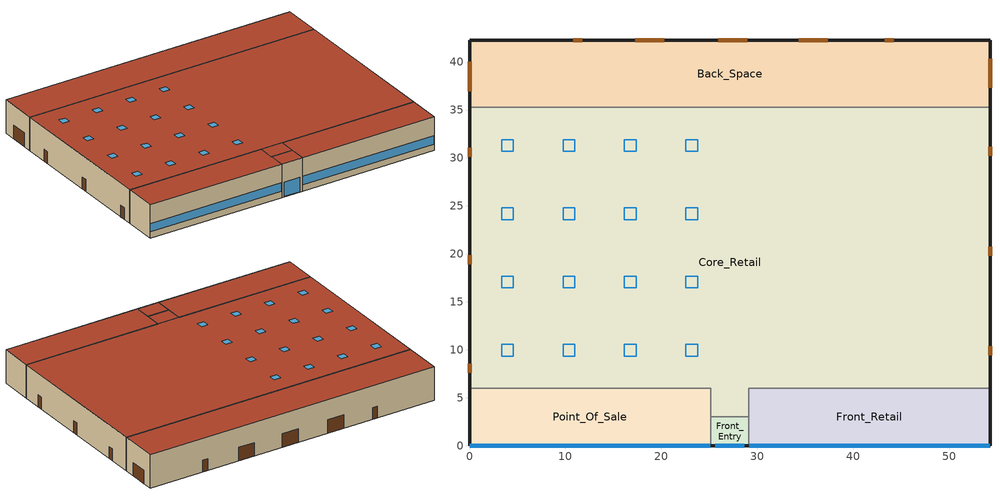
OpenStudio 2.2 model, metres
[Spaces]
Core_Retail
 floor ground: 54.27,35.27 54.27,6 29.14,6 29.14,3 25.14,3 25.14,6 0,6 0,35.27 z0
 wall outside: 54.27,6 54.27,35.27 / 0,35.27 0,6 z0:6.1
 wall to Back_Space: 54.27,35.27 0,35.27 z0:6.1
 wall to Front_Entry: 25.14,3 29.14,3 z0:6.1
 wall to Point_Of_Sale: 0,6 25.14,6 25.14,3 z0:6.1
 wall to Front_Retail: 29.14,3 29.14,6 54.27,6 z0:6.1
 door: 0,8.54 0,7.62 / 0,19.84 0,18.93 / 0,31.06 0,30.15 / 54.27,9.44 54.27,10.35 / 54.27,19.81 54.27,20.72 / 54.27,30.23 54.27,31.15 z0:2.13
 roof outside: 0,35.27 0,6 54.27,6 54.27,35.27 z6.1; 25.14,6 25.14,3 29.14,3 29.14,6 z6.1
 skylight: 23.78,16.46 23.78,17.68 22.56,17.68 22.56,16.46 z6.1; 4.57,30.7 4.57,31.92 3.35,31.92 3.35,30.7 z6.1; 4.57,9.35 4.57,10.57 3.35,10.57 3.35,9.35 z6.1; 4.57,16.46 4.57,17.68 3.35,17.68 3.35,16.46 z6.1; 17.37,16.46 17.37,17.68 16.15,17.68 16.15,16.46 z6.1; 17.37,30.7 17.37,31.92 16.15,31.92 16.15,30.7 z6.1; 17.37,23.58 17.37,24.8 16.15,24.8 16.15,23.58 z6.1; 4.57,23.58 4.57,24.8 3.35,24.8 3.35,23.58 z6.1; 17.37,9.35 17.37,10.57 16.15,10.57 16.15,9.35 z6.1; 10.97,23.58 10.97,24.8 9.75,24.8 9.75,23.58 z6.1; 10.97,9.35 10.97,10.57 9.75,10.57 9.75,9.35 z6.1; 23.78,23.58 23.78,24.8 22.56,24.8 22.56,23.58 z6.1; 23.78,30.7 23.78,31.92 22.56,31.92 22.56,30.7 z6.1; 10.97,16.46 10.97,17.68 9.75,17.68 9.75,16.46 z6.1; 23.78,9.35 23.78,10.57 22.56,10.57 22.56,9.35 z6.1; 10.97,30.7 10.97,31.92 9.75,31.92 9.75,30.7 z6.1
Back_Space
 floor ground: 54.27,42.27 54.27,35.27 0,35.27 0,42.27 z0
 wall outside: 54.27,35.27 54.27,42.27 0,42.27 0,35.27 z0:6.1
 door: 44.21,42.27 43.3,42.27 / 11.75,42.27 10.83,42.27 z0:2.13; 54.27,37.32 54.27,40.36 / 37.36,42.27 34.31,42.27 / 28.98,42.27 25.93,42.27 / 20.31,42.27 17.26,42.27 / 0,40.01 0,36.96 z0:2.44
 roof outside: 54.27,35.27 54.27,42.27 0,42.27 0,35.27 z6.1
Front_Retail
 floor ground: 54.27,6 54.27,0 29.14,0 29.14,6 z0
 wall outside: 29.14,0 54.27,0 54.27,6 z0:6.1
 wall to Front_Entry: 29.14,3 29.14,0 z0:6.1
 window: 29.19,0 54.22,0 z1.14:2.66
 roof outside: 54.27,0 54.27,6 29.14,6 29.14,0 z6.1
Point_Of_Sale
 floor ground: 25.14,6 25.14,0 0,0 0,6 z0
 wall outside: 0,6 0,0 25.14,0 z0:6.1
 wall to Front_Entry: 25.14,0 25.14,3 z0:6.1
 window: 0.05,0 25.09,0 z1.14:2.66
 roof outside: 25.14,0 25.14,6 0,6 0,0 z6.1
Front_Entry
 floor ground: 29.14,3 29.14,0 25.14,0 25.14,3 z0
 wall outside: 25.14,0 29.14,0 z0:6.1
 window: 25.64,0 28.64,0 z0.05:2.66
 roof outside: 29.14,0 29.14,3 25.14,3 25.14,0 z6.1
[Site]
Houston Bush Intercontinental_TX_USA Design_Conditions: Latitude {deg}=30; Longitude {deg}=-95.37; Time Zone {hr}=-6; Elevation {m}=29; Terrain=City
[Building]
DOE Prototype RetailStandalone: North Axis {deg}=0; Standards Number of Stories=1; Standards Number of Above Ground Stories=1; Standards Building Type=RetailStandalone
[Space] Building Story=Building Story 1; Part of Total Floor Area=Yes
Name | Space Type | Thermal Zone
Core_Retail | Retail Core_Retail | TZ-Core_Retail
Back_Space | Retail Back_Space | TZ-Back_Space
Front_Retail | Retail Front_Retail | TZ-Front_Retail
Point_Of_Sale | Retail Point_of_Sale | TZ-Point_Of_Sale
Front_Entry | Retail Entry | TZ-Front_Entry
[BuildingStory]
Building Story 1: Nominal Z Coordinate {m}=0
[ThermalZone] Use Ideal Air Loads=No
TZ-Core_Retail; TZ-Back_Space; TZ-Front_Entry; TZ-Point_Of_Sale; TZ-Front_Retail
[Sizing:Zone] Zone Cooling Design Supply Air Temperature Input Method=SupplyAirTemperature; Zone Cooling Design Supply Air Temperature {C}=14; Zone Cooling Design Supply Air Temperature Difference {deltaC}=11.11; Zone Heating Design Supply Air Temperature Input Method=SupplyAirTemperature; Zone Heating Design Supply Air Temperature {C}=40; Zone Heating Design Supply Air Temperature Difference {deltaC}=11.11; Zone Cooling Design Supply Air Humidity Ratio {kg-H2O/kg-air}=0.0085; Zone Heating Design Supply Air Humidity Ratio {kg-H2O/kg-air}=0.008; Cooling Design Air Flow Method=DesignDay; Heating Design Air Flow Method=DesignDay; Account for Dedicated Outdoor Air System=No; Dedicated Outdoor Air System Control Strategy=NeutralSupplyAir; Dedicated Outdoor Air Low Setpoint Temperature for Design {C}=autosize; Dedicated Outdoor Air High Setpoint Temperature for Design {C}=autosize
TZ-Core_Retail; TZ-Back_Space; TZ-Front_Entry; TZ-Point_Of_Sale; TZ-Front_Retail
[SpaceType] Standards Building Type=Retail
Name | Standards Space Type
Retail Back_Space | storage
Retail Entry; Retail Point_of_Sale; Retail Core_Retail; Retail Front_Retail | retail
